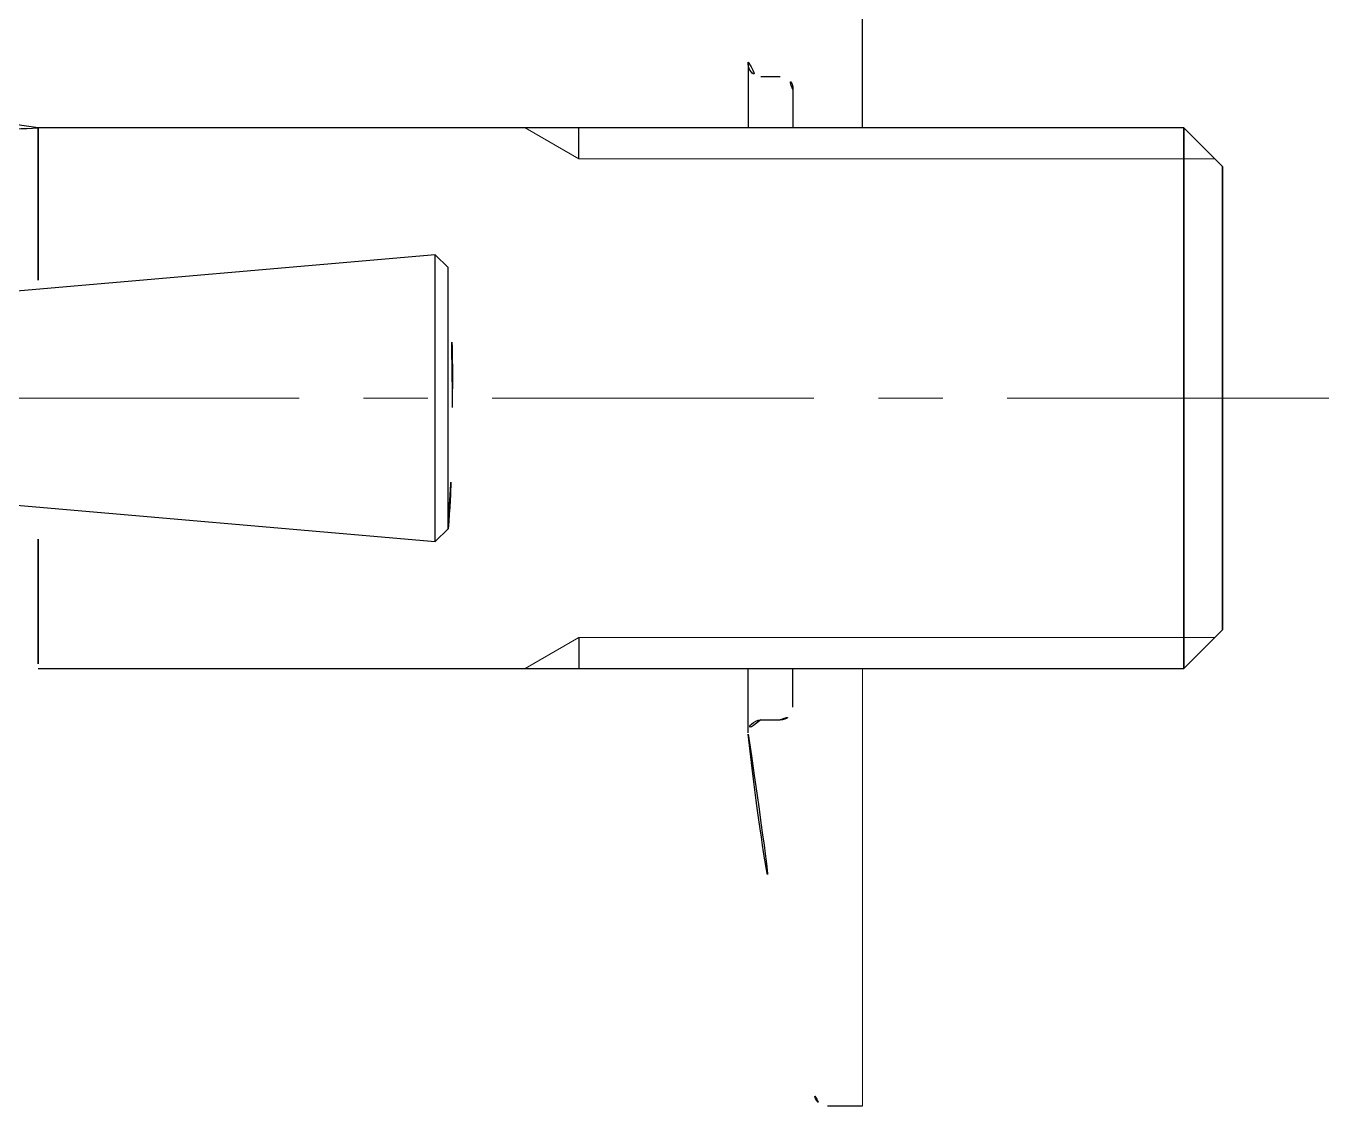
# Model space of a CAD drawing. Extents: x 16296677672 to 16296678106, y -37409616503 to -37409616185.
# Drawn here: x 16296677941.4 to 16296677992, y -37409616278 to -37409616236 of the extents above; entities that cross this region are included whole.
import ezdxf

# ---------------------------------------------------------------- set-up
doc = ezdxf.new("R2010")
doc.units = 0
doc.header["$LTSCALE"] = 10
doc.header["$MEASUREMENT"] = 0
doc.linetypes.add('CENTER', pattern=[2, 1.25, -0.25, 0.25, -0.25])
doc.layers.add('1', color=7, linetype='CONTINUOUS')
doc.layers.add('DWG', color=7, linetype='CONTINUOUS')
doc.layers.add('HIDDEN THIN', color=40, linetype='CONTINUOUS', lineweight=9)
doc.layers.add('중심선', color=1, linetype='CENTER', lineweight=18)

msp = doc.modelspace()

# ---------------------------------------------------------------- linework, layer by layer
at = {"layer": '1'}
for p, q in [((16296677969.476049, -37409616237.500381), (16296677969.476049, -37409616240.000381)), ((16296677969.476049, -37409616263.500381), (16296677969.476049, -37409616261.000381))]:
    msp.add_line(p, q, dxfattribs=at)
at = {"layer": 'DWG', "color": 0}
for p, q in [((16296677973.919029, -37409616240.000381), (16296677973.919029, -37409616223.000381)), ((16296677973.919029, -37409616240.000381), (16296677973.919029, -37409616223.000381)), ((16296677969.976049, -37409616238.000381), (16296677970.71903, -37409616238.000381)), ((16296677969.976049, -37409616238.000381), (16296677970.71903, -37409616238.000381)), ((16296677971.21903, -37409616238.500381), (16296677971.21903, -37409616240.000381)), ((16296677971.21903, -37409616238.500381), (16296677971.21903, -37409616240.000381)), ((16296677986.402691, -37409616240.000381), (16296677941.902691, -37409616240.000381)), ((16296677962.902691, -37409616241.200394), (16296677962.902691, -37409616240.000381)), ((16296677987.902691, -37409616241.500381), (16296677986.402691, -37409616240.000381)), ((16296677986.402691, -37409616261.000381), (16296677986.402691, -37409616240.000381)), ((16296677987.902691, -37409616241.500381), (16296677986.402691, -37409616240.000381)), ((16296677986.402691, -37409616240.000381), (16296677986.402691, -37409616250.500381)), ((16296677987.902691, -37409616259.500381), (16296677987.902691, -37409616241.500381)), ((16296677987.902691, -37409616241.500381), (16296677987.902691, -37409616250.500381)), ((16296677957.329269, -37409616244.935516), (16296677934.625191, -37409616246.899887)), ((16296677957.834049, -37409616245.419479), (16296677957.329269, -37409616244.935516)), ((16296677957.329269, -37409616256.065247), (16296677957.329269, -37409616244.935516)), ((16296677957.834049, -37409616255.581291), (16296677957.834049, -37409616245.419479)), ((16296677957.995411, -37409616250.862129), (16296677957.995411, -37409616250.138641)), ((16296677986.402691, -37409616250.500381), (16296677986.402691, -37409616261.000381)), ((16296677987.902691, -37409616250.500381), (16296677987.902691, -37409616259.500381)), ((16296677934.62188, -37409616254.100594), (16296677957.329269, -37409616256.065247)), ((16296677957.329269, -37409616256.065247), (16296677957.834049, -37409616255.581291)), ((16296677962.902691, -37409616259.800377), (16296677962.902691, -37409616261.000381)), ((16296677986.402691, -37409616261.000381), (16296677987.902691, -37409616259.500381)), ((16296677986.402691, -37409616261.000381), (16296677987.902691, -37409616259.500381)), ((16296677941.902691, -37409616261.000381), (16296677986.402691, -37409616261.000381)), ((16296677971.21903, -37409616262.500381), (16296677971.21903, -37409616261.000381)), ((16296677971.21903, -37409616262.500381), (16296677971.21903, -37409616261.000381)), ((16296677969.976049, -37409616263.000381), (16296677970.71903, -37409616263.000381)), ((16296677969.976049, -37409616263.000381), (16296677970.71903, -37409616263.000381)), ((16296677972.55512, -37409616278.000381), (16296677973.919029, -37409616278.000381)), ((16296677972.55512, -37409616278.000381), (16296677973.919029, -37409616278.000381))]:
    msp.add_line(p, q, dxfattribs=at)
at = {"layer": 'DWG', "lineweight": 0}
msp.add_line((16296677973.919029, -37409616278.000381), (16296677973.919029, -37409616261.000381), dxfattribs=at)
msp.add_line((16296677973.919029, -37409616278.000381), (16296677973.919029, -37409616261.000381), dxfattribs=at)
at = {"layer": 'DWG', "color": 0}
for centre, radius, start, end in [((16296678068.86833, -37409616248.480667), 100, 165.45973063, 173.66441834), ((16296678068.86833, -37409616248.480667), 100, 165.45973063, 173.66441834), ((16296677969.976049, -37409616237.500381), 0.5, 173.6644183, 270), ((16296677969.976049, -37409616237.500381), 0.5, 173.6644183, 270), ((16296677970.71903, -37409616238.500381), 0.5, 0, 90), ((16296677970.71903, -37409616238.500381), 0.5, 0, 90), ((16296677888.90741, -37409616250.138641), 69.088, 0, 3.91669709), ((16296677888.90741, -37409616250.862129), 69.088, 356.08330291, 0), ((16296677970.71903, -37409616262.500381), 0.5, 270, 0), ((16296677970.71903, -37409616262.500381), 0.5, 270, 0), ((16296677969.976049, -37409616263.500381), 0.5, 90, 186.3355817), ((16296677969.976049, -37409616263.500381), 0.5, 90, 186.3355817), ((16296678068.86833, -37409616252.520103), 100, 186.33558166, 194.54026937), ((16296678068.86833, -37409616252.520103), 100, 186.33558166, 194.54026937), ((16296677972.55512, -37409616277.500381), 0.5, 194.5402694, 270), ((16296677972.55512, -37409616277.500381), 0.5, 194.5402694, 270)]:
    msp.add_arc(centre, radius, start, end, dxfattribs=at)
for points, knots in [([(16296677941.902691, -37409616240.000381), (16296677940.735689, -37409616240.058792), (16296677938.64963, -37409616240.040833), (16296677935.87958, -37409616239.790131), (16296677933.77224, -37409616239.331581), (16296677932.099079, -37409616238.778992), (16296677930.035839, -37409616238.210243), (16296677928.34029, -37409616237.887756), (16296677927.16238, -37409616237.733788), (16296677927.039801, -37409616237.718521)], [0, 0, 0, 0, 0.23100071, 0.414688075, 0.55079685, 0.658056934, 0.764325844, 0.975493531, 1, 1, 1, 1]), ([(16296677941.902691, -37409616245.908974), (16296677941.902691, -37409616245.514847), (16296677941.902691, -37409616244.507072), (16296677941.902691, -37409616243.303841), (16296677941.902691, -37409616242.33609), (16296677941.902691, -37409616241.487541), (16296677941.902691, -37409616240.830307), (16296677941.902691, -37409616240.389359), (16296677941.902691, -37409616240.084633), (16296677941.902691, -37409616239.944221), (16296677941.902691, -37409616240.079102), (16296677941.902691, -37409616240.283798), (16296677941.902691, -37409616240.35331)], [0, 0, 0, 0, 0.088554352, 0.230932889, 0.302122157, 0.373311426, 0.515689962, 0.586879231, 0.658068499, 0.800447036, 0.942825572, 1, 1, 1, 1]), ([(16296677941.902691, -37409616260.823921), (16296677941.902691, -37409616260.703629), (16296677941.902691, -37409616260.334778), (16296677941.902691, -37409616259.348923), (16296677941.902691, -37409616258.208527), (16296677941.902691, -37409616257.12989), (16296677941.902691, -37409616256.075378), (16296677941.902691, -37409616255.255623), (16296677941.902691, -37409616254.739357)], [0, 0, 0, 0, 0.208056953, 0.416113905, 0.624170858, 0.728199334, 0.83222781, 1, 1, 1, 1])]:
    msp.add_open_spline(points, degree=3, knots=knots, dxfattribs=at)
at = {"layer": 'HIDDEN THIN', "color": 3}
for p, q in [((16296677960.82423, -37409616240.000381), (16296677962.902691, -37409616241.200394)), ((16296677987.60269, -37409616241.200394), (16296677962.902691, -37409616241.200394)), ((16296677960.82423, -37409616261.000381), (16296677962.902691, -37409616259.800377)), ((16296677987.60269, -37409616259.800377), (16296677962.902691, -37409616259.800377))]:
    msp.add_line(p, q, dxfattribs=at)
at = {"layer": '중심선', "color": 1, "linetype": 'CENTER'}
msp.add_line((16296677992.03516, -37409616250.500381), (16296677911.94902, -37409616250.500381), dxfattribs=at)

doc.saveas('drawing.dxf')
